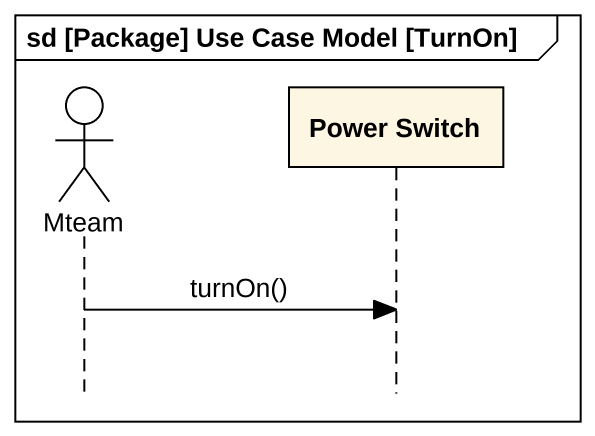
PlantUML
@startuml
mainframe sd [Package] Use Case Model [TurnOn]
hide footbox
actor Mteam
participant "Power Switch" as Power_Switch

Mteam -> Power_Switch : turnOn()
@enduml
